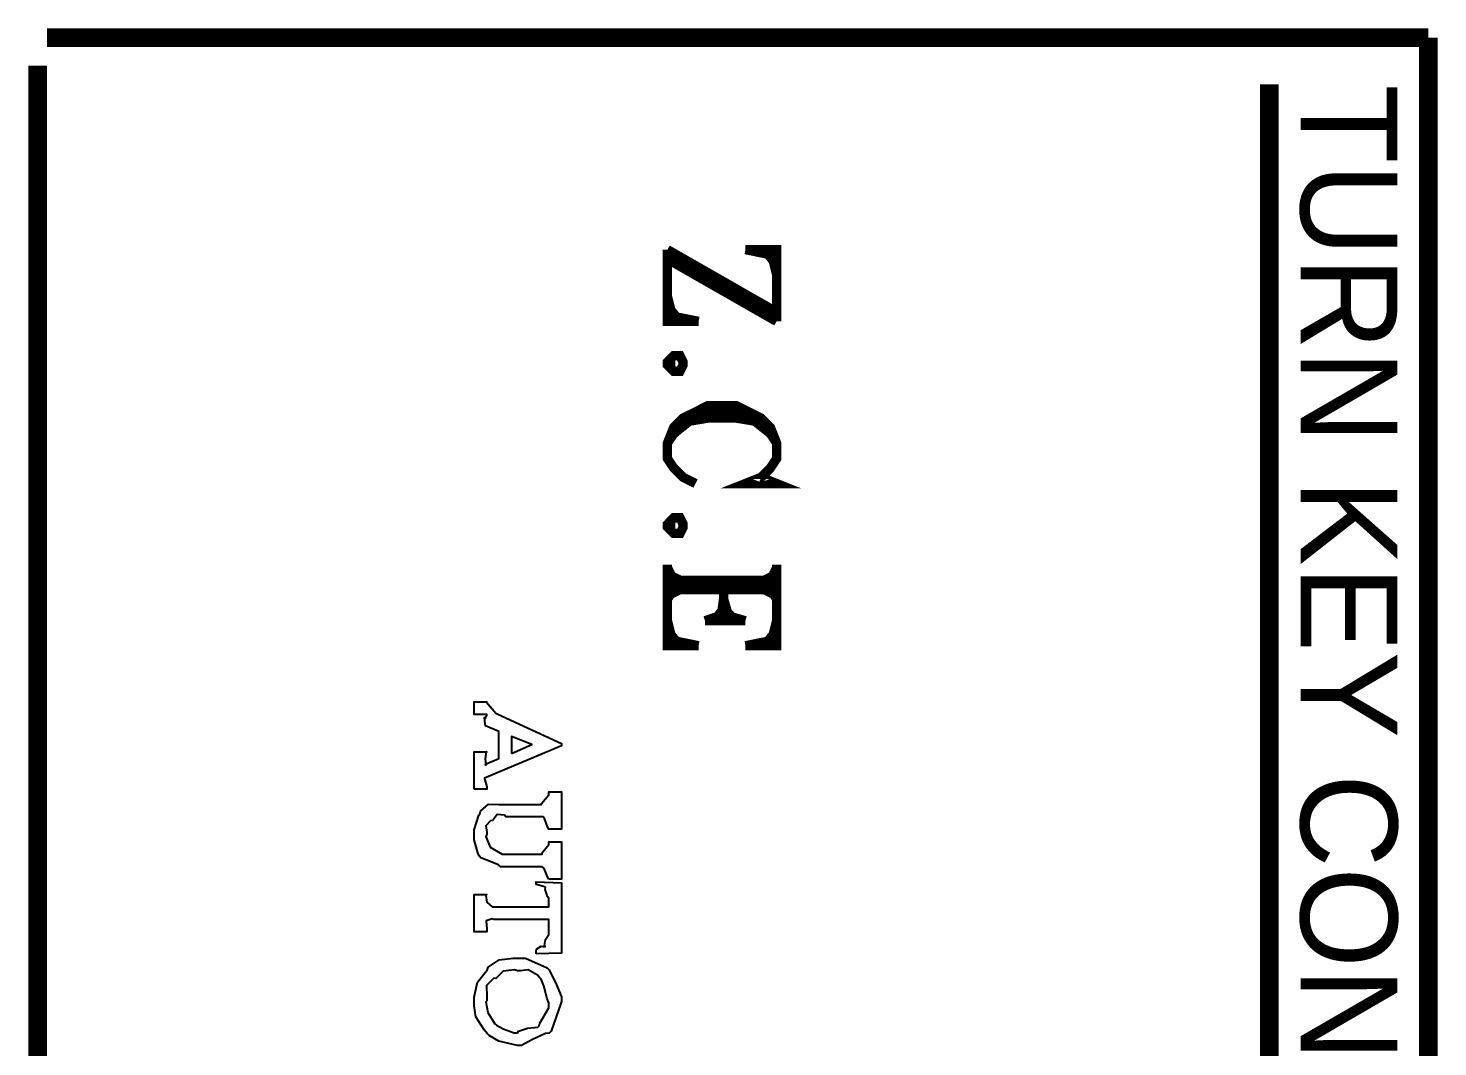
# Model space of a CAD drawing. Extents: x 0.2 to 11.5, y 0.7 to 15.9.
# Drawn here: x 1.689 to 2.442, y 2.318 to 2.863 of the extents above; entities that cross this region are included whole.
import ezdxf

# ---------------------------------------------------------------- set-up
doc = ezdxf.new("R2010")
doc.units = 0
doc.layers.get('0').update_dxf_attribs({"linetype": 'CONTINUOUS'})

msp = doc.modelspace()

# ---------------------------------------------------------------- linework, layer by layer
at = {"color": 230, "const_width": 0.01}
for points in [[(2.43722, 2.85781), (2.01221, 2.85781), (2.43722, 2.85781), (1.69889, 2.85781), (2.43722, 2.85781), (1.69889, 2.85781), (2.43722, 2.85781), (1.69889, 2.85781), (2.43722, 2.85781)], [(2.43722, 0.85276), (2.43722, 2.85781), (2.43722, 0.85276), (2.43722, 2.85781), (2.43722, 0.85276)]]:
    msp.add_lwpolyline(points, close=True, dxfattribs=at)
msp.add_lwpolyline([(1.6939, 0.85444), (1.6939, 2.84278)], dxfattribs=at)
at = {"color": 140, "const_width": 0.01}
msp.add_lwpolyline([(2.35221, 2.83279), (2.35221, 2.04611)], dxfattribs=at)
at = {"color": 0, "const_width": 0.005}
for points in [[(2.08886, 2.7111), (2.03054, 2.74447)], [(2.03054, 2.74447), (2.03054, 2.70611), (2.04719, 2.70611)], [(2.08886, 2.70942), (2.03054, 2.7411)], [(2.08886, 2.70611), (2.08886, 2.74447), (2.07221, 2.74447)], [(2.08886, 2.7411), (2.07221, 2.74447)], [(2.08886, 2.73942), (2.08057, 2.74447)], [(2.08886, 2.73611), (2.08225, 2.74447)], [(2.08886, 2.73113), (2.08556, 2.74447)], [(2.08886, 2.70611), (2.03054, 2.73942)], [(2.03054, 2.71946), (2.0339, 2.70611)], [(2.03054, 2.71446), (2.03722, 2.70611)], [(2.03054, 2.7111), (2.0389, 2.70611)], [(2.03054, 2.70942), (2.04719, 2.70611)], [(2.08057, 2.62278), (2.08886, 2.61947), (2.07221, 2.61947), (2.08057, 2.62278), (2.08556, 2.62776), (2.08886, 2.63276), (2.08886, 2.64111), (2.08556, 2.64947), (2.08057, 2.65446), (2.07389, 2.65776), (2.06722, 2.66114), (2.05225, 2.66114), (2.04557, 2.65776), (2.0389, 2.65446), (2.0339, 2.64947), (2.03054, 2.64111), (2.03054, 2.63276), (2.0339, 2.62776), (2.0389, 2.62278), (2.04557, 2.61947)], [(2.08057, 2.65278), (2.07389, 2.65446), (2.06722, 2.65776), (2.05225, 2.65776), (2.04557, 2.65446), (2.0389, 2.65278)], [(2.08886, 2.64111), (2.08556, 2.64611), (2.07721, 2.65278), (2.06722, 2.65446), (2.05225, 2.65446), (2.04221, 2.65278), (2.0339, 2.64611), (2.03054, 2.64111)], [(2.03054, 2.57611), (2.03054, 2.53276), (2.04719, 2.53276)], [(2.0339, 2.56776), (2.03054, 2.57443)], [(2.08886, 2.57611), (2.08886, 2.53276), (2.07221, 2.53276)], [(2.08886, 2.57443), (2.08556, 2.56776)], [(2.03722, 2.56776), (2.03054, 2.57113)], [(2.08886, 2.56776), (2.03054, 2.56776)], [(2.06392, 2.54611), (2.06054, 2.55778), (2.05886, 2.54611)], [(2.08886, 2.57113), (2.08225, 2.56776)], [(2.08886, 2.56278), (2.03054, 2.56278)], [(2.03722, 2.56278), (2.03054, 2.55946)], [(2.0339, 2.56278), (2.03054, 2.55778)], [(2.08556, 2.56614), (2.0339, 2.56614)], [(2.06054, 2.56278), (2.06054, 2.54611)], [(2.08886, 2.55946), (2.08225, 2.56278)], [(2.08886, 2.55778), (2.08556, 2.56278)], [(2.06722, 2.54611), (2.06054, 2.55279), (2.05556, 2.54611)], [(2.03054, 2.54611), (2.0339, 2.53276)], [(2.07221, 2.54611), (2.06054, 2.54943), (2.05057, 2.54611)], [(2.07221, 2.54611), (2.05057, 2.54611)], [(2.08886, 2.54611), (2.08556, 2.53276)], [(2.03054, 2.54112), (2.03722, 2.53276)], [(2.03054, 2.53776), (2.0389, 2.53276)], [(2.08886, 2.53776), (2.08057, 2.53276)], [(2.08886, 2.54112), (2.08225, 2.53276)], [(2.03054, 2.53614), (2.04719, 2.53276)], [(2.08886, 2.53614), (2.07221, 2.53276)]]:
    msp.add_lwpolyline(points, dxfattribs=at)
for points in [[(2.0389, 2.68446), (2.03722, 2.68778), (2.0339, 2.68778), (2.03054, 2.68446), (2.03054, 2.68278), (2.0339, 2.67947), (2.03722, 2.67947), (2.0389, 2.68278), (2.0389, 2.68446)], [(2.03722, 2.68446), (2.0339, 2.68446), (2.0339, 2.68278), (2.03722, 2.68278), (2.03722, 2.68446)], [(2.0389, 2.59776), (2.03722, 2.60113), (2.0339, 2.60113), (2.03054, 2.59776), (2.03054, 2.59614), (2.0339, 2.59278), (2.03722, 2.59278), (2.0389, 2.59614), (2.0389, 2.59776)], [(2.03722, 2.59776), (2.0339, 2.59776), (2.0339, 2.59614), (2.03722, 2.59614), (2.03722, 2.59776)]]:
    msp.add_lwpolyline(points, close=True, dxfattribs=at)
at = {"color": 0}
for points in [[(1.92725, 2.45611), (1.92725, 2.47607), (1.93397, 2.47607), (1.9336, 2.47601), (1.93306, 2.47233), (1.93354, 2.46892), (1.93354, 2.46892), (1.93343, 2.46903), (1.93338, 2.46946), (1.93332, 2.46957), (1.94049, 2.4726), (1.94049, 2.48693), (1.93332, 2.48996), (1.93306, 2.49104), (1.93272, 2.49451), (1.93354, 2.49431), (1.93354, 2.49431), (1.93338, 2.49457), (1.93397, 2.49571), (1.93397, 2.49604), (1.92725, 2.49604), (1.92725, 2.50276), (1.93397, 2.50276), (1.93386, 2.50265), (1.93886, 2.49675), (1.93983, 2.49625), (1.9739, 2.48062), (1.9739, 2.47933), (1.93267, 2.46197), (1.93267, 2.46197), (1.933, 2.46115), (1.93397, 2.45742), (1.93397, 2.45611), (1.92725, 2.45611)], [(1.94721, 2.47521), (1.95806, 2.47999), (1.94721, 2.48432), (1.94721, 2.47521)], [(1.96718, 2.40799), (1.96636, 2.40929), (1.96468, 2.41368), (1.96365, 2.41471), (1.96326, 2.41471), (1.94157, 2.41471), (1.94026, 2.41575), (1.93072, 2.41943), (1.93007, 2.42036), (1.92936, 2.42165), (1.92725, 2.42914), (1.92725, 2.43164), (1.92725, 2.43446), (1.92979, 2.44228), (1.93028, 2.44293), (1.93061, 2.44444), (1.93485, 2.44819), (1.94038, 2.44792), (1.94222, 2.44792), (1.96326, 2.44792), (1.96326, 2.44851), (1.96718, 2.45313), (1.96718, 2.45464), (1.9739, 2.45464), (1.9739, 2.43468), (1.96718, 2.43468), (1.96636, 2.43599), (1.96485, 2.44049), (1.96419, 2.4414), (1.96392, 2.4414), (1.94417, 2.4414), (1.94353, 2.44217), (1.93961, 2.4426), (1.93744, 2.43978), (1.93701, 2.43946), (1.93604, 2.43929), (1.93354, 2.43658), (1.93397, 2.43306), (1.93397, 2.43186), (1.93343, 2.43087), (1.93576, 2.42518), (1.94228, 2.42144), (1.94439, 2.42144), (1.96349, 2.42144), (1.96343, 2.42193), (1.96718, 2.42649), (1.96718, 2.42796), (1.9739, 2.42796), (1.9739, 2.40799), (1.96718, 2.40799)], [(1.96044, 2.36811), (1.96044, 2.36985), (1.96061, 2.37061), (1.96306, 2.37229), (1.96511, 2.3719), (1.96522, 2.37201), (1.96485, 2.37267), (1.96544, 2.37571), (1.96718, 2.37847), (1.96718, 2.37939), (1.96718, 2.38656), (1.93767, 2.38656), (1.93685, 2.38687), (1.9336, 2.38569), (1.93397, 2.38129), (1.93397, 2.37983), (1.92725, 2.37983), (1.92725, 2.39979), (1.93397, 2.39979), (1.93349, 2.39936), (1.93403, 2.39578), (1.93679, 2.39328), (1.93767, 2.39328), (1.96718, 2.39328), (1.96718, 2.39762), (1.96647, 2.39871), (1.96517, 2.40246), (1.96539, 2.4036), (1.96522, 2.40369), (1.96425, 2.40403), (1.9611, 2.40506), (1.96044, 2.40522), (1.96044, 2.40653), (1.9739, 2.40608), (1.9739, 2.36854), (1.96044, 2.36811)], [(1.95047, 2.31917), (1.94808, 2.31961), (1.94038, 2.3214), (1.93528, 2.32443), (1.93419, 2.32547), (1.93251, 2.32758), (1.92811, 2.33453), (1.92725, 2.34028), (1.92725, 2.34218), (1.92725, 2.34489), (1.92899, 2.35303), (1.93306, 2.35824), (1.93419, 2.35932), (1.93474, 2.36094), (1.94065, 2.36501), (1.94803, 2.36583), (1.95047, 2.36583), (1.95469, 2.36583), (1.96631, 2.36062), (1.96739, 2.35954), (1.96744, 2.359), (1.97076, 2.35286), (1.9739, 2.34521), (1.9739, 2.34261), (1.97353, 2.34164), (1.96847, 2.32676), (1.96739, 2.32568), (1.96528, 2.32563), (1.95839, 2.32237), (1.95247, 2.31917), (1.95047, 2.31917)], [(1.95047, 2.3259), (1.95085, 2.32688), (1.95568, 2.3284), (1.96121, 2.329), (1.96197, 2.32958), (1.96229, 2.331), (1.96718, 2.33925), (1.96718, 2.34196), (1.96625, 2.34412), (1.96442, 2.35107), (1.96306, 2.35465), (1.96218, 2.35542), (1.96104, 2.35678), (1.95617, 2.35954), (1.95193, 2.3591), (1.95047, 2.3591), (1.94874, 2.35965), (1.94282, 2.35894), (1.93951, 2.35568), (1.93875, 2.35499), (1.93767, 2.35514), (1.93375, 2.35124), (1.93397, 2.34511), (1.93397, 2.34304), (1.93343, 2.34239), (1.93446, 2.33669), (1.93832, 2.33078), (1.93918, 2.33003), (1.93918, 2.33003), (1.94282, 2.32796), (1.94857, 2.3259), (1.95047, 2.3259)]]:
    msp.add_lwpolyline(points, close=True, dxfattribs=at)

# ---------------------------------------------------------------- texts
at = {"color": 140}
msp.add_text('TURN KEY CONTRACTORS:', height=0.0516667, rotation=270, dxfattribs=at).set_placement((2.36889, 2.83278))

doc.saveas('drawing.dxf')
